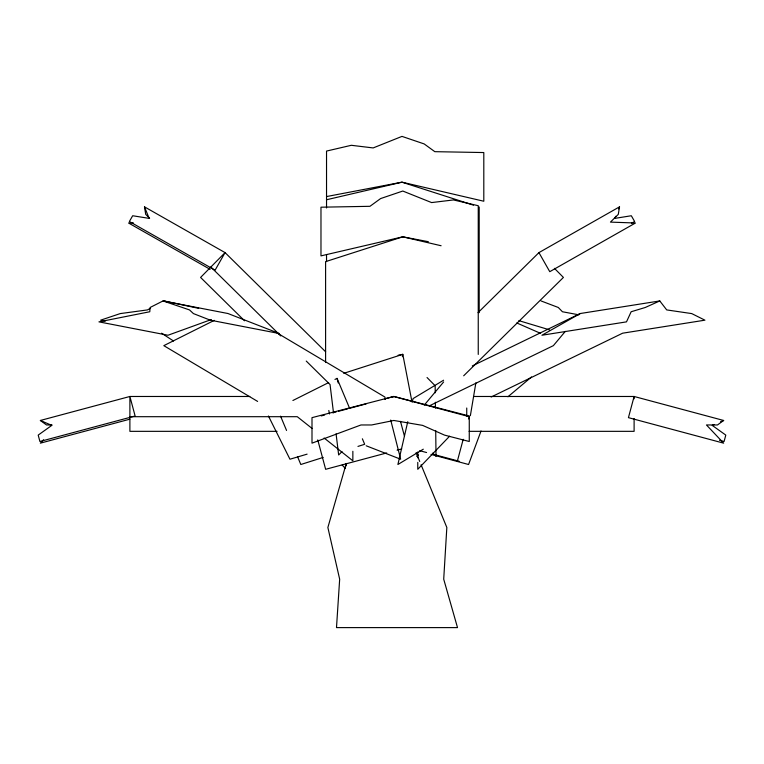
<?xml version="1.0" encoding="UTF-8"?>
<svg xmlns="http://www.w3.org/2000/svg" width="764" height="764" viewBox="0 0 764 764"><rect width="100%" height="100%" fill="white"/><g stroke="black" fill="none" stroke-linecap="round" stroke-linejoin="round"><path stroke-width="1.15" d="M619.518 206.843L618.296 214.369L610.446 222.114L635.457 223.002L549.765 271.678L538.935 252.617L619.518 206.843L618.668 208.935M402.408 356.683L402.8 354.334L398.12 355.231M470.366 415.692L475.876 382.821M407.756 421.718L397.891 464.502L423.304 449.184M412.283 402.055L413.085 398.588L443.588 380.214M457.445 460.797L463.204 439.31M468.657 418.949L469.268 416.695L393.823 396.478L311.998 417.65L311.998 443.158L360.98 424.965L371.638 424.965L393.823 420.467L422.626 425.386L444.476 435.098L469.268 441.506L469.268 415.998L393.823 396.478L384.598 398.942M346.283 463.452L327.871 527.494L339.665 579.198L336.494 627.607L457.512 627.607L443.712 579.198L446.835 527.494L421.088 464.789M481.043 430.982L468.571 464.502L431.02 454.389M615.688 216.279L614.839 218.38L631.331 215.744L634.617 221.512L631.522 223.269M424.221 405.159L443.645 381.952M565.312 331.375L553.356 345.653L429.358 405.846M43.634 439.692L40.358 443.158L129.823 419.188M449.595 436.215L417.765 469.306L417.765 462.382M342.005 451.591L338.662 454.981L336.074 433.847M478.073 312.629L538.935 252.617M463.672 375.792L563.412 277.437L554.435 268.336M507.936 396.774L531.534 376.938M416.705 456.394L418.557 454.924M723.642 420.467L717.482 424.965L706.452 424.965L723.642 443.158L628.438 417.65L634.11 396.478L723.642 420.467L720.519 421.804M659.781 300.94L580.258 313.517L541.924 335.243L626.49 321.864L631.15 311.75L645.284 307.481L659.781 300.94L666.714 309.917L691.745 313.593L704.924 320.173L622.641 333.19L491.147 397.013M150.546 308.226L147.442 309.917L120.225 313.593L100.628 320.173L105.231 321.157M163.028 300.94L189.501 309.917L193.426 313.593L210.32 320.173L279.366 333.543L227.958 313.517L163.028 300.94L150.116 307.481L149.773 311.75L98.948 321.864L167.994 335.243L211.303 319.553M214.283 320.364L163.811 345.653L257.621 401.415M292.898 400.498L328.644 382.592M334.957 379.431L337.058 378.381L349.492 408.033M472.295 365.927L580.258 313.517M391.646 397.452L393.823 396.478M714.283 424.498L712.201 425.386L725.8 435.098L724.081 441.506L719.507 440.284M343.762 373.319L402.8 354.334L411.968 401.816M323.22 457.407L300.815 464.502L297.597 456.805M357.953 446.415L364.676 444.285L362.375 438.794M307.109 454.141L289.948 459.221L268.422 415.988M52.038 424.965L46.518 424.965L40.358 420.467L129.89 396.478L249.78 396.478M321.214 415.931L324.671 415.005M332.741 412.837L336.198 411.911M338.5 411.299L347.725 408.826M350.027 408.205L366.157 403.889M386.718 452.937L325.636 469.306L317.757 439.892M397.089 450.158L401.702 448.926M326.534 199.757L401.988 182.176L483.803 201.238L483.803 152.552L434.821 151.673L424.173 143.928L401.988 136.393L373.176 147.929L351.325 145.294L326.534 151.071L326.534 207.98M326.534 196.568L401.988 182.176L473.508 205.172M133.308 222.83L128.543 223.002L210.11 269.339M473.861 396.478L634.11 396.478L634.11 398.798M129.89 416.695L297.263 416.695L312.084 428.451M277.084 431.335L129.89 431.335L129.89 396.478L135.123 415.998L39.919 441.506L38.2 435.098L51.799 425.386L40.358 420.467M469.115 431.335L634.11 431.335L634.11 418.548M578.835 314.825L562.438 311.75L558.293 307.481L541.046 300.94M428.337 241.691L402.8 236.821L320.976 255.883L320.976 207.197L369.957 206.309L380.615 198.564L402.8 191.038L431.603 202.575L453.453 199.939L478.245 205.717L478.245 354.429M198.65 308.341L164.002 300.94L167.259 302.028M441.105 245.741L402.8 236.821L325.598 261.641L325.598 362.537M419.722 450.693L426.579 452.527M432.3 454.064L459.212 461.275M518.871 320.641L549.392 329.809M366.195 445.784L400.661 459.221L390.719 420.057M516.789 322.971L540.606 333.362M149.629 218.246L145.704 214.369L144.482 206.843L225.065 252.617L325.645 351.803M275.766 332.159L384.865 397.013L385.457 399.314M161.576 333.19L173.504 341.002M324.127 438.011L352.853 460.797L352.853 451.285M210.874 267.018L280.76 335.931M306.249 361.066L330.048 384.531L333.496 412.713M244.547 320.784L200.588 277.437L225.065 252.617L215.085 270.198L129.383 221.512L132.669 215.744L149.161 218.38L144.482 206.843M427.047 377.531L435.155 385.753L435.241 392.811M432.787 453.1L436.024 456.385L435.709 430.485M342.157 465.066L345.414 468.456M280.56 416.16L286.548 430.447M416.113 452.689L419.732 461.485M400.489 421.365L404.433 436.072M337.058 378.381L338.232 382.984M328.806 410.478L329.475 413.954M435.356 402.236L435.432 408.119M479.19 206.996L479.19 312.648M466.737 408.014L466.737 416.093M417.765 452.001L417.765 457.77M346.235 463.538L346.235 465.849M326.534 254.479L326.534 261.632"/></g></svg>
